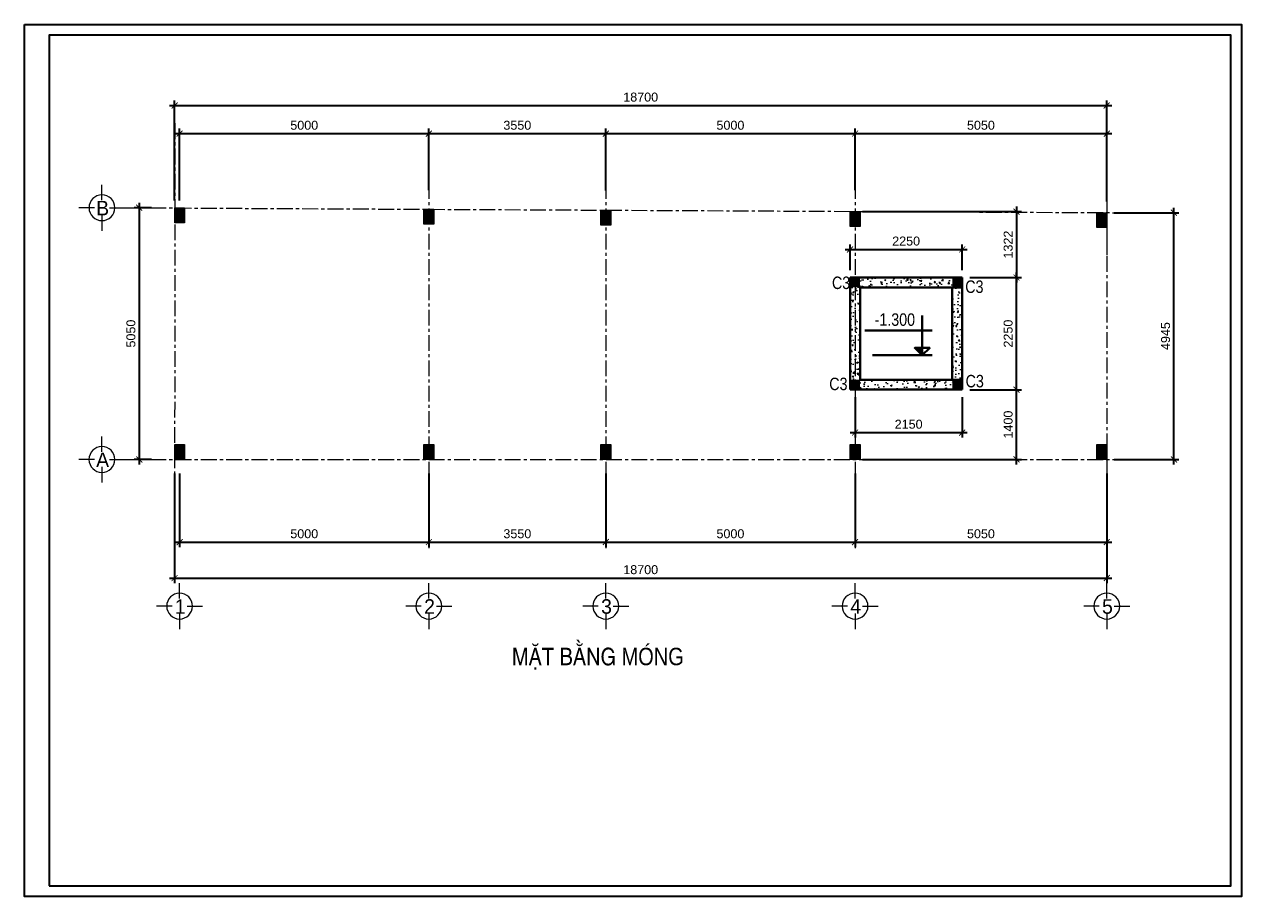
# Model space of a CAD drawing. Header units: millimetres. Extents: x -559287 to -299624, y 2351330 to 2655682.
# Drawn here: x -559287 to -534866, y 2588499 to 2605997 of the extents above; entities that cross this region are included whole.
import ezdxf
from ezdxf.enums import TextEntityAlignment as Align

# ---------------------------------------------------------------- set-up
doc = ezdxf.new("R2010")
doc.units = ezdxf.units.MM
doc.header["$LTSCALE"] = 10
doc.linetypes.add('ACAD_ISO04W100', pattern=[30, 24, -3, 0, -3])
doc.linetypes.add('CENTER', pattern=[50.8, 31.75, -6.35, 6.35, -6.35])
doc.layers.get('0').update_dxf_attribs({"lineweight": 20})
doc.layers.get('Defpoints').update_dxf_attribs({"lineweight": 20})
for name, color, linetype, lineweight in [('BTCT', 7, 'Continuous', 20), ('Dim', 251, 'Continuous', 15), ('Hatch', 137, 'Continuous', 5), ('net bao', 50, 'Continuous', 5), ('Net-thay', 252, 'Continuous', 9), ('Text', 54, 'Continuous', 25), ('Tim', 144, 'CENTER', 9), ('Tuong', 1, 'Continuous', 30)]:
    doc.layers.add(name, color=color, linetype=linetype, lineweight=lineweight)
doc.layers.add('L7-03', color=7, linetype='Continuous')
doc.layers.add('ththep', color=3, linetype='Continuous')
doc.styles.add('CVN', font='VHELVCN.TTF', dxfattribs={"height": 240})
doc.styles.add('HELVE', font='VHAVAN.TTF', dxfattribs={"height": 800})
doc.styles.add('NGHIA5', font='arial_0.ttf', dxfattribs={"height": 180})
doc.styles.add('STYLE1-S1', font='VHARIALN.TTF')
doc.styles.add('VNGL250', font='VHELVCN.TTF', dxfattribs={"height": 250})
doc.styles.add('VNI-HELVEC250', font='VHELVCN.TTF', dxfattribs={"height": 250})
doc.dimstyles.new('dim100', dxfattribs={"dimscale": 100, "dimtxt": 180, "dimasz": 1.2, "dimexe": 1, "dimexo": 1.5, "dimgap": 0.75, "dimtad": 1, "dimdec": 0, "dimzin": 0, "dimdsep": 46, "dimtxsty": 'NGHIA5', "dimblk1": 'ARCHTICK', "dimblk2": 'ARCHTICK', "dimsah": 1, "dimcen": 0.09, "dimdle": 1, "dimclrd": 256, "dimclre": 256, "dimclrt": 54, "dimadec": 0, "dimazin": 0, "dimtfac": 1, "dimtdec": 0, "dimtofl": 0, "dimtmove": 2, "dimatfit": 3, "dimfxl": 0, "dimtolj": 1, "dimtzin": 0, "dimarcsym": 0})

# ---------------------------------------------------------------- blocks, each defined once
blk = doc.blocks.new('_ARCHTICK')
at = {"color": 0, "linetype": 'ByBlock', "const_width": 0.15}
blk.add_lwpolyline([(-0.5, -0.5), (0.5, 0.5)], dxfattribs=at)
blk = doc.blocks.new('*D757')
at = {"layer": 'Defpoints', "color": 0, "transparency": 16777216}
for p in [(-556172, 2597139), (-551172, 2597139), (-551172, 2595611)]:
    blk.add_point(p, dxfattribs=at)
at = {"layer": 'Dim', "lineweight": -2, "transparency": 16777216}
for p, q in [((-556172, 2596989), (-556172, 2595511)), ((-551172, 2596989), (-551172, 2595511)), ((-556272, 2595611), (-551072, 2595611))]:
    blk.add_line(p, q, dxfattribs=at)
at = {"layer": 'Dim', "lineweight": -2, "transparency": 16777216, "xscale": 120, "yscale": 120, "zscale": 120, "rotation": 180}
blk.add_blockref('_ARCHTICK', (-556172, 2595611), dxfattribs=at)
at = {"layer": 'Dim', "lineweight": -2, "transparency": 16777216, "xscale": 120, "yscale": 120, "zscale": 120}
blk.add_blockref('_ARCHTICK', (-551172, 2595611), dxfattribs=at)
at = {"layer": 'Dim', "color": 54, "transparency": 16777216, "insert": (-553672, 2595778), "char_height": 180, "attachment_point": 5, "style": 'NGHIA5'}
blk.add_mtext('\\A1;5000', dxfattribs=at)
blk = doc.blocks.new('*D758')
at = {"layer": 'Defpoints', "color": 0, "transparency": 16777216}
for p in [(-551172, 2597139), (-547622, 2597139), (-547622, 2595611)]:
    blk.add_point(p, dxfattribs=at)
at = {"layer": 'Dim', "lineweight": -2, "transparency": 16777216}
for p, q in [((-551172, 2596989), (-551172, 2595511)), ((-547622, 2596989), (-547622, 2595511)), ((-551272, 2595611), (-547522, 2595611))]:
    blk.add_line(p, q, dxfattribs=at)
at = {"layer": 'Dim', "lineweight": -2, "transparency": 16777216, "xscale": 120, "yscale": 120, "zscale": 120, "rotation": 180}
blk.add_blockref('_ARCHTICK', (-551172, 2595611), dxfattribs=at)
at = {"layer": 'Dim', "lineweight": -2, "transparency": 16777216, "xscale": 120, "yscale": 120, "zscale": 120}
blk.add_blockref('_ARCHTICK', (-547622, 2595611), dxfattribs=at)
at = {"layer": 'Dim', "color": 54, "transparency": 16777216, "insert": (-549397, 2595778), "char_height": 180, "attachment_point": 5, "style": 'NGHIA5'}
blk.add_mtext('\\A1;3550', dxfattribs=at)
blk = doc.blocks.new('*D759')
at = {"layer": 'Defpoints', "color": 0, "transparency": 16777216}
for p in [(-547622, 2597139), (-542622, 2597139), (-542622, 2595611)]:
    blk.add_point(p, dxfattribs=at)
at = {"layer": 'Dim', "lineweight": -2, "transparency": 16777216}
for p, q in [((-547622, 2596989), (-547622, 2595511)), ((-542622, 2596989), (-542622, 2595511)), ((-547722, 2595611), (-542522, 2595611))]:
    blk.add_line(p, q, dxfattribs=at)
at = {"layer": 'Dim', "lineweight": -2, "transparency": 16777216, "xscale": 120, "yscale": 120, "zscale": 120, "rotation": 180}
blk.add_blockref('_ARCHTICK', (-547622, 2595611), dxfattribs=at)
at = {"layer": 'Dim', "lineweight": -2, "transparency": 16777216, "xscale": 120, "yscale": 120, "zscale": 120}
blk.add_blockref('_ARCHTICK', (-542622, 2595611), dxfattribs=at)
at = {"layer": 'Dim', "color": 54, "transparency": 16777216, "insert": (-545122, 2595778), "char_height": 180, "attachment_point": 5, "style": 'NGHIA5'}
blk.add_mtext('\\A1;5000', dxfattribs=at)
blk = doc.blocks.new('*D760')
at = {"layer": 'Defpoints', "color": 0, "transparency": 16777216}
for p in [(-542622, 2597139), (-537572, 2597139), (-537572, 2595611)]:
    blk.add_point(p, dxfattribs=at)
at = {"layer": 'Dim', "lineweight": -2, "transparency": 16777216}
for p, q in [((-542622, 2596989), (-542622, 2595511)), ((-537572, 2596989), (-537572, 2595511)), ((-542722, 2595611), (-537472, 2595611))]:
    blk.add_line(p, q, dxfattribs=at)
at = {"layer": 'Dim', "lineweight": -2, "transparency": 16777216, "xscale": 120, "yscale": 120, "zscale": 120, "rotation": 180}
blk.add_blockref('_ARCHTICK', (-542622, 2595611), dxfattribs=at)
at = {"layer": 'Dim', "lineweight": -2, "transparency": 16777216, "xscale": 120, "yscale": 120, "zscale": 120}
blk.add_blockref('_ARCHTICK', (-537572, 2595611), dxfattribs=at)
at = {"layer": 'Dim', "color": 54, "transparency": 16777216, "insert": (-540097, 2595778), "char_height": 180, "attachment_point": 5, "style": 'NGHIA5'}
blk.add_mtext('\\A1;5050', dxfattribs=at)
blk = doc.blocks.new('*D761')
at = {"layer": 'Defpoints', "color": 0, "transparency": 16777216}
for p in [(-556272, 2597139), (-537572, 2597139), (-537572, 2594890)]:
    blk.add_point(p, dxfattribs=at)
at = {"layer": 'Dim', "lineweight": -2, "transparency": 16777216}
for p, q in [((-556272, 2596989), (-556272, 2594790)), ((-537572, 2596989), (-537572, 2594790)), ((-556372, 2594890), (-537472, 2594890))]:
    blk.add_line(p, q, dxfattribs=at)
at = {"layer": 'Dim', "lineweight": -2, "transparency": 16777216, "xscale": 120, "yscale": 120, "zscale": 120, "rotation": 180}
blk.add_blockref('_ARCHTICK', (-556272, 2594890), dxfattribs=at)
at = {"layer": 'Dim', "lineweight": -2, "transparency": 16777216, "xscale": 120, "yscale": 120, "zscale": 120}
blk.add_blockref('_ARCHTICK', (-537572, 2594890), dxfattribs=at)
at = {"layer": 'Dim', "color": 54, "transparency": 16777216, "insert": (-546922, 2595057), "char_height": 180, "attachment_point": 5, "style": 'NGHIA5'}
blk.add_mtext('\\A1;18700', dxfattribs=at)
blk = doc.blocks.new('truc ngang-helve')
for points in [[(0, -4.8), (0, 0)], [(-2.33, -7.13), (-7.13, -7.13)], [(2.33, -7.13), (7.13, -7.13)], [(0, -9.45), (0, -14.26)]]:
    blk.add_lwpolyline(points)
blk.add_circle((0, -7.13), 4)
at = {"style": 'HELVE'}
blk.add_attdef('A', text='', height=4.5, dxfattribs=at).set_placement((0.03, -7.01), align=Align.MIDDLE_CENTER)
blk = doc.blocks.new('*D762')
at = {"layer": 'Defpoints', "color": 0, "transparency": 16777216}
for p in [(-556584, 2602319), (-556982, 2597269), (-556584, 2597269)]:
    blk.add_point(p, dxfattribs=at)
at = {"layer": 'Dim', "lineweight": -2, "transparency": 16777216}
for p, q in [((-556734, 2602319), (-557082, 2602319)), ((-556982, 2602419), (-556982, 2597169)), ((-556734, 2597269), (-557082, 2597269))]:
    blk.add_line(p, q, dxfattribs=at)
at = {"layer": 'Dim', "lineweight": -2, "transparency": 16777216, "xscale": 120, "yscale": 120, "zscale": 120}
for p, rotation in [((-556982, 2602319), 90), ((-556982, 2597269), 270)]:
    blk.add_blockref('_ARCHTICK', p, dxfattribs=dict(at, rotation=rotation))
at = {"layer": 'Dim', "color": 54, "transparency": 16777216, "insert": (-557149, 2599794), "char_height": 180, "attachment_point": 5, "rotation": 90, "style": 'NGHIA5'}
blk.add_mtext('\\A1;5050', dxfattribs=at)
blk = doc.blocks.new('*D763')
at = {"layer": 'Defpoints', "color": 0, "transparency": 16777216}
for p in [(-551172, 2603805), (-556172, 2602314), (-551172, 2602519)]:
    blk.add_point(p, dxfattribs=at)
at = {"layer": 'Dim', "lineweight": -2, "transparency": 16777216}
for p, q in [((-556272, 2603805), (-551072, 2603805)), ((-556172, 2602464), (-556172, 2603905)), ((-551172, 2602669), (-551172, 2603905))]:
    blk.add_line(p, q, dxfattribs=at)
at = {"layer": 'Dim', "lineweight": -2, "transparency": 16777216, "xscale": 120, "yscale": 120, "zscale": 120, "rotation": 180}
blk.add_blockref('_ARCHTICK', (-556172, 2603805), dxfattribs=at)
at = {"layer": 'Dim', "lineweight": -2, "transparency": 16777216, "xscale": 120, "yscale": 120, "zscale": 120}
blk.add_blockref('_ARCHTICK', (-551172, 2603805), dxfattribs=at)
at = {"layer": 'Dim', "color": 54, "transparency": 16777216, "insert": (-553672, 2603972), "char_height": 180, "attachment_point": 5, "style": 'NGHIA5'}
blk.add_mtext('\\A1;5000', dxfattribs=at)
blk = doc.blocks.new('*D764')
at = {"layer": 'Defpoints', "color": 0, "transparency": 16777216}
for p in [(-547622, 2603805), (-551172, 2602519), (-547622, 2602512)]:
    blk.add_point(p, dxfattribs=at)
at = {"layer": 'Dim', "lineweight": -2, "transparency": 16777216}
for p, q in [((-551272, 2603805), (-547522, 2603805)), ((-551172, 2602669), (-551172, 2603905)), ((-547622, 2602662), (-547622, 2603905))]:
    blk.add_line(p, q, dxfattribs=at)
at = {"layer": 'Dim', "lineweight": -2, "transparency": 16777216, "xscale": 120, "yscale": 120, "zscale": 120, "rotation": 180}
blk.add_blockref('_ARCHTICK', (-551172, 2603805), dxfattribs=at)
at = {"layer": 'Dim', "lineweight": -2, "transparency": 16777216, "xscale": 120, "yscale": 120, "zscale": 120}
blk.add_blockref('_ARCHTICK', (-547622, 2603805), dxfattribs=at)
at = {"layer": 'Dim', "color": 54, "transparency": 16777216, "insert": (-549397, 2603972), "char_height": 180, "attachment_point": 5, "style": 'NGHIA5'}
blk.add_mtext('\\A1;3550', dxfattribs=at)
blk = doc.blocks.new('*D765')
at = {"layer": 'Defpoints', "color": 0, "transparency": 16777216}
for p in [(-542622, 2603805), (-547622, 2602512), (-542622, 2602519)]:
    blk.add_point(p, dxfattribs=at)
at = {"layer": 'Dim', "lineweight": -2, "transparency": 16777216}
for p, q in [((-547722, 2603805), (-542522, 2603805)), ((-547622, 2602662), (-547622, 2603905)), ((-542622, 2602669), (-542622, 2603905))]:
    blk.add_line(p, q, dxfattribs=at)
at = {"layer": 'Dim', "lineweight": -2, "transparency": 16777216, "xscale": 120, "yscale": 120, "zscale": 120, "rotation": 180}
blk.add_blockref('_ARCHTICK', (-547622, 2603805), dxfattribs=at)
at = {"layer": 'Dim', "lineweight": -2, "transparency": 16777216, "xscale": 120, "yscale": 120, "zscale": 120}
blk.add_blockref('_ARCHTICK', (-542622, 2603805), dxfattribs=at)
at = {"layer": 'Dim', "color": 54, "transparency": 16777216, "insert": (-545122, 2603972), "char_height": 180, "attachment_point": 5, "style": 'NGHIA5'}
blk.add_mtext('\\A1;5000', dxfattribs=at)
blk = doc.blocks.new('*D766')
at = {"layer": 'Defpoints', "color": 0, "transparency": 16777216}
for p in [(-537572, 2603805), (-542622, 2602519), (-537572, 2602291)]:
    blk.add_point(p, dxfattribs=at)
at = {"layer": 'Dim', "lineweight": -2, "transparency": 16777216}
for p, q in [((-542722, 2603805), (-537472, 2603805)), ((-542622, 2602669), (-542622, 2603905)), ((-537572, 2602441), (-537572, 2603905))]:
    blk.add_line(p, q, dxfattribs=at)
at = {"layer": 'Dim', "lineweight": -2, "transparency": 16777216, "xscale": 120, "yscale": 120, "zscale": 120, "rotation": 180}
blk.add_blockref('_ARCHTICK', (-542622, 2603805), dxfattribs=at)
at = {"layer": 'Dim', "lineweight": -2, "transparency": 16777216, "xscale": 120, "yscale": 120, "zscale": 120}
blk.add_blockref('_ARCHTICK', (-537572, 2603805), dxfattribs=at)
at = {"layer": 'Dim', "color": 54, "transparency": 16777216, "insert": (-540097, 2603972), "char_height": 180, "attachment_point": 5, "style": 'NGHIA5'}
blk.add_mtext('\\A1;5050', dxfattribs=at)
blk = doc.blocks.new('*D767')
at = {"layer": 'Defpoints', "color": 0, "transparency": 16777216}
for p in [(-537572, 2604370), (-556272, 2602314), (-537572, 2602354)]:
    blk.add_point(p, dxfattribs=at)
at = {"layer": 'Dim', "lineweight": -2, "transparency": 16777216}
for p, q in [((-556372, 2604370), (-537472, 2604370)), ((-556272, 2602464), (-556272, 2604470)), ((-537572, 2602504), (-537572, 2604470))]:
    blk.add_line(p, q, dxfattribs=at)
at = {"layer": 'Dim', "lineweight": -2, "transparency": 16777216, "xscale": 120, "yscale": 120, "zscale": 120, "rotation": 180}
blk.add_blockref('_ARCHTICK', (-556272, 2604370), dxfattribs=at)
at = {"layer": 'Dim', "lineweight": -2, "transparency": 16777216, "xscale": 120, "yscale": 120, "zscale": 120}
blk.add_blockref('_ARCHTICK', (-537572, 2604370), dxfattribs=at)
at = {"layer": 'Dim', "color": 54, "transparency": 16777216, "insert": (-546922, 2604537), "char_height": 180, "attachment_point": 5, "style": 'NGHIA5'}
blk.add_mtext('\\A1;18700', dxfattribs=at)
blk = doc.blocks.new('*D768')
at = {"layer": 'Defpoints', "color": 0, "transparency": 16777216}
for p in [(-537572, 2602219), (-536225, 2602219), (-537572, 2597269)]:
    blk.add_point(p, dxfattribs=at)
at = {"layer": 'Dim', "lineweight": -2, "transparency": 16777216}
for p, q in [((-536225, 2597169), (-536225, 2602319)), ((-537422, 2602219), (-536125, 2602219)), ((-537422, 2597269), (-536125, 2597269))]:
    blk.add_line(p, q, dxfattribs=at)
at = {"layer": 'Dim', "lineweight": -2, "transparency": 16777216, "xscale": 120, "yscale": 120, "zscale": 120}
for p, rotation in [((-536225, 2602219), 90), ((-536225, 2597269), 270)]:
    blk.add_blockref('_ARCHTICK', p, dxfattribs=dict(at, rotation=rotation))
at = {"layer": 'Dim', "color": 54, "transparency": 16777216, "insert": (-536392, 2599744), "char_height": 180, "attachment_point": 5, "rotation": 90, "style": 'NGHIA5'}
blk.add_mtext('\\A1;4945', dxfattribs=at)
blk = doc.blocks.new('COTE')
blk.add_hatch(color=256).paths.add_polyline_path([(150, 150), (0, 150), (0, 0)])
for points in [[(0, 0), (150, 150), (-150, 150), (0, 0), (0, 800)], [(-200, 500), (1150, 500)], [(-200, 0), (1000, 0)]]:
    blk.add_lwpolyline(points)
at = {"layer": 'Text', "style": 'VNGL250'}
blk.add_attdef('COT', (114, 592), '', height=250, dxfattribs=at)
blk = doc.blocks.new('*D769')
at = {"layer": 'Defpoints', "color": 0, "transparency": 16777216}
for p in [(-540472, 2601482), (-542722, 2600919), (-540472, 2600919)]:
    blk.add_point(p, dxfattribs=at)
at = {"layer": 'Dim', "lineweight": -2, "transparency": 16777216}
for p, q in [((-542722, 2601069), (-542722, 2601582)), ((-540472, 2601069), (-540472, 2601582)), ((-542822, 2601482), (-540372, 2601482))]:
    blk.add_line(p, q, dxfattribs=at)
at = {"layer": 'Dim', "lineweight": -2, "transparency": 16777216, "xscale": 120, "yscale": 120, "zscale": 120, "rotation": 180}
blk.add_blockref('_ARCHTICK', (-542722, 2601482), dxfattribs=at)
at = {"layer": 'Dim', "lineweight": -2, "transparency": 16777216, "xscale": 120, "yscale": 120, "zscale": 120}
blk.add_blockref('_ARCHTICK', (-540472, 2601482), dxfattribs=at)
at = {"layer": 'Dim', "color": 54, "transparency": 16777216, "insert": (-541597, 2601649), "char_height": 180, "attachment_point": 5, "style": 'NGHIA5'}
blk.add_mtext('\\A1;2250', dxfattribs=at)
blk = doc.blocks.new('*D770')
at = {"layer": 'Defpoints', "color": 0, "transparency": 16777216}
for p in [(-540472, 2600919), (-539383, 2600919), (-540472, 2598669)]:
    blk.add_point(p, dxfattribs=at)
at = {"layer": 'Dim', "lineweight": -2, "transparency": 16777216}
for p, q in [((-540322, 2600919), (-539283, 2600919)), ((-539383, 2598569), (-539383, 2601019)), ((-540322, 2598669), (-539283, 2598669))]:
    blk.add_line(p, q, dxfattribs=at)
at = {"layer": 'Dim', "lineweight": -2, "transparency": 16777216, "xscale": 120, "yscale": 120, "zscale": 120}
for p, rotation in [((-539383, 2600919), 90), ((-539383, 2598669), 270)]:
    blk.add_blockref('_ARCHTICK', p, dxfattribs=dict(at, rotation=rotation))
at = {"layer": 'Dim', "color": 54, "transparency": 16777216, "insert": (-539550, 2599794), "char_height": 180, "attachment_point": 5, "rotation": 90, "style": 'NGHIA5'}
blk.add_mtext('\\A1;2250', dxfattribs=at)
blk = doc.blocks.new('*D771')
at = {"layer": 'Defpoints', "color": 0, "transparency": 16777216}
for p in [(-540472, 2598669), (-539383, 2598669), (-542622, 2597269)]:
    blk.add_point(p, dxfattribs=at)
at = {"layer": 'Dim', "lineweight": -2, "transparency": 16777216}
for p, q in [((-540322, 2598669), (-539283, 2598669)), ((-539383, 2597169), (-539383, 2598769)), ((-542472, 2597269), (-539283, 2597269))]:
    blk.add_line(p, q, dxfattribs=at)
at = {"layer": 'Dim', "lineweight": -2, "transparency": 16777216, "xscale": 120, "yscale": 120, "zscale": 120}
for p, rotation in [((-539383, 2598669), 90), ((-539383, 2597269), 270)]:
    blk.add_blockref('_ARCHTICK', p, dxfattribs=dict(at, rotation=rotation))
at = {"layer": 'Dim', "color": 54, "transparency": 16777216, "insert": (-539550, 2597969), "char_height": 180, "attachment_point": 5, "rotation": 90, "style": 'NGHIA5'}
blk.add_mtext('\\A1;1400', dxfattribs=at)
blk = doc.blocks.new('*D772')
at = {"layer": 'Defpoints', "color": 0, "transparency": 16777216}
for p in [(-542622, 2602241), (-540472, 2600919), (-539383, 2600919)]:
    blk.add_point(p, dxfattribs=at)
at = {"layer": 'Dim', "lineweight": -2, "transparency": 16777216}
for p, q in [((-539383, 2602341), (-539383, 2600819)), ((-542472, 2602241), (-539283, 2602241)), ((-540322, 2600919), (-539283, 2600919))]:
    blk.add_line(p, q, dxfattribs=at)
at = {"layer": 'Dim', "lineweight": -2, "transparency": 16777216, "xscale": 120, "yscale": 120, "zscale": 120}
for p, rotation in [((-539383, 2602241), 90), ((-539383, 2600919), 270)]:
    blk.add_blockref('_ARCHTICK', p, dxfattribs=dict(at, rotation=rotation))
at = {"layer": 'Dim', "color": 54, "transparency": 16777216, "insert": (-539550, 2601580), "char_height": 180, "attachment_point": 5, "rotation": 90, "style": 'NGHIA5'}
blk.add_mtext('\\A1;1322', dxfattribs=at)
blk = doc.blocks.new('*D812')
at = {"layer": 'Defpoints', "color": 0, "transparency": 16777216}
for p in [(-542622, 2598669), (-540472, 2598669), (-540472, 2597808)]:
    blk.add_point(p, dxfattribs=at)
at = {"layer": 'Dim', "lineweight": -2, "transparency": 16777216}
for p, q in [((-542622, 2598519), (-542622, 2597708)), ((-540472, 2598519), (-540472, 2597708)), ((-542722, 2597808), (-540372, 2597808))]:
    blk.add_line(p, q, dxfattribs=at)
at = {"layer": 'Dim', "lineweight": -2, "transparency": 16777216, "xscale": 120, "yscale": 120, "zscale": 120, "rotation": 180}
blk.add_blockref('_ARCHTICK', (-542622, 2597808), dxfattribs=at)
at = {"layer": 'Dim', "lineweight": -2, "transparency": 16777216, "xscale": 120, "yscale": 120, "zscale": 120}
blk.add_blockref('_ARCHTICK', (-540472, 2597808), dxfattribs=at)
at = {"layer": 'Dim', "color": 54, "transparency": 16777216, "insert": (-541547, 2597975), "char_height": 180, "attachment_point": 5, "style": 'NGHIA5'}
blk.add_mtext('\\A1;2150', dxfattribs=at)

msp = doc.modelspace()

# ---------------------------------------------------------------- hatches: boundary and pattern name
at = {"layer": 'Hatch'}
h = msp.add_hatch(dxfattribs=at)
h.set_pattern_fill('AR-CONC', color=256, scale=1.5, style=0)
h.set_pattern_definition([(50, (-481897.5, 2354571.15), (273.277, -23.90863), [28.575, -314.325]), (355, (-481897.5, 2354571.15), (-52.86424, 286.58496), [22.86, -251.46]), (100.451, (-481874.74, 2354569.16), (220.41375, 262.67503), [24.285, -267.135]), (46.1842, (-481897.5, 2354647.35), (406.61856, -63.0635), [42.8625, -471.4875]), (96.6356, (-481863.63, 2354642.1), (356.10635, 371.13833), [36.4275, -400.7025]), (351.184, (-481897.5, 2354647.35), (356.1069, 371.1377), [34.29, -377.19]), (21, (-481859.4, 2354628.3), (227.42232, -153.39828), [28.575, -314.325]), (326, (-481859.4, 2354628.3), (92.70304, 276.28195), [22.86, -251.46]), (71.4514, (-481840.46, 2354615.52), (320.12474, 122.8843), [24.285, -267.135]), (37.5, (-481897.51, 2354571.15), (4.632905, 126.83256), [0, -248.412, 0, -255.27, 0, -252.4125]), (7.5, (-481897.51, 2354571.15), (100.229494, 150.27086), [0, -145.542, 0, -242.697, 0, -96.2025]), (327.5, (-481982.47, 2354571.15), (203.385893, -8.593116), [0, -95.25, 0, -297.18, 0, -394.335]), (317.5, (-482020.57, 2354571.15), (222.19377, 38.13974), [0, -123.825, 0, -197.358, 0, -280.035])])
h.paths.add_polyline_path([(-542622.2, 2600919.3), (-542622.2, 2598669.3), (-540472.2, 2598669.3), (-540472.2, 2598869.3), (-542522.2, 2598869.3), (-542522.2, 2600719.3), (-540472.2, 2600719.3), (-540472.2, 2600919.2)])
h.paths.add_polyline_path([(-540472.2, 2598869.3), (-540472.2, 2600719.3), (-540672.2, 2600719.3), (-540672.2, 2598869.3)], flags=17)
h.paths.add_polyline_path([(-542622.2, 2600919.3), (-542722.2, 2600919.3), (-542722.2, 2598669.3), (-542622.2, 2598669.3)])

# ---------------------------------------------------------------- linework, layer by layer
at = {"color": 251, "linetype": 'ACAD_ISO04W100', "ltscale": 20}
msp.add_line((-537571.9, 2603927.4), (-537571.9, 2601369), dxfattribs=at)
at = {"layer": 'BTCT'}
for points in [[(-551071.6, 2602287.8), (-551071.6, 2601987.8), (-551271.6, 2601987.8), (-551271.6, 2602287.8)], [(-547521.2, 2602268.4), (-547521.2, 2601968.4), (-547721.2, 2601968.4), (-547721.2, 2602268.4)], [(-542521.6, 2602241.1), (-542521.6, 2601941.1), (-542721.6, 2601941.1), (-542721.6, 2602241.1)], [(-537771.9, 2601919.3), (-537771.9, 2602219.3), (-537571.9, 2602219.3), (-537571.9, 2601919.3)], [(-551272.2, 2597269.1), (-551272.2, 2597569.1), (-551072.2, 2597569.1), (-551072.2, 2597269.1)], [(-547722.2, 2597269.1), (-547722.2, 2597569.1), (-547522.2, 2597569.1), (-547522.2, 2597269.1)], [(-542722.2, 2597269.1), (-542722.2, 2597569.1), (-542522.2, 2597569.1), (-542522.2, 2597269.1)], [(-537572.2, 2597569.1), (-537572.2, 2597269.1), (-537772.2, 2597269.1), (-537772.2, 2597569.1)]]:
    msp.add_lwpolyline(points, close=True, dxfattribs=at)
for points in [[(-556271.1, 2602313.9), (-556071.1, 2602313.9), (-556271.1, 2602013.9), (-556071.1, 2602013.9)], [(-551271.6, 2602287.8), (-551071.6, 2602287.8), (-551271.6, 2601987.8), (-551071.6, 2601987.8)], [(-547721.2, 2602268.4), (-547521.2, 2602268.4), (-547721.2, 2601968.4), (-547521.2, 2601968.4)], [(-542721.6, 2602241.1), (-542521.6, 2602241.1), (-542721.6, 2601941.1), (-542521.6, 2601941.1)], [(-537571.9, 2601919.3), (-537771.9, 2601919.3), (-537571.9, 2602219.3), (-537771.9, 2602219.3)], [(-556071.1, 2597268.7), (-556271.1, 2597268.7), (-556071.1, 2597568.7), (-556271.1, 2597568.7)], [(-551072.2, 2597269.1), (-551272.2, 2597269.1), (-551072.2, 2597569.1), (-551272.2, 2597569.1)], [(-547522.2, 2597269.1), (-547722.2, 2597269.1), (-547522.2, 2597569.1), (-547722.2, 2597569.1)], [(-542522.2, 2597269.1), (-542722.2, 2597269.1), (-542522.2, 2597569.1), (-542722.2, 2597569.1)], [(-537772.2, 2597569.1), (-537572.2, 2597569.1), (-537772.2, 2597269.1), (-537572.2, 2597269.1)]]:
    msp.add_solid(points, dxfattribs=at)
at = {"layer": 'L7-03'}
for points in [[(-542722.2, 2600919.3), (-542722.2, 2600719.3), (-542522.2, 2600919.3), (-542522.2, 2600719.3)], [(-540672.2, 2600919.3), (-540672.2, 2600719.3), (-540472.2, 2600919.3), (-540472.2, 2600719.3)], [(-542722.2, 2598869.3), (-542722.2, 2598669.3), (-542522.2, 2598869.3), (-542522.2, 2598669.3)], [(-540672.2, 2598869.3), (-540672.2, 2598669.3), (-540472.2, 2598869.3), (-540472.2, 2598669.3)]]:
    msp.add_solid(points, dxfattribs=at)
at = {"layer": 'net bao'}
for points in [[(-556071.1, 2602313.9), (-556071.1, 2602013.9), (-556271.1, 2602013.9), (-556271.1, 2602313.9)], [(-556271.1, 2597268.7), (-556271.1, 2597568.7), (-556071.1, 2597568.7), (-556071.1, 2597268.7)]]:
    msp.add_lwpolyline(points, close=True, dxfattribs=at)
at = {"layer": 'ththep'}
for points in [[(-559286.9, 2605997.1), (-534866.1, 2605997.1), (-534866.1, 2588499.3), (-559286.9, 2588499.3)], [(-558789.6, 2588714.9), (-535081.8, 2588714.9), (-535081.8, 2605781.5), (-558789.6, 2605781.5)]]:
    msp.add_lwpolyline(points, close=True, dxfattribs=at)
at = {"layer": 'Tim'}
for p, q in [((-556270.6, 2604014.5), (-556271.6, 2595486.2)), ((-551172.2, 2603827.4), (-551172.2, 2595486.6)), ((-547622.2, 2603827.4), (-547622.2, 2595486.6)), ((-542622.2, 2603827.4), (-542622.2, 2595486.6)), ((-537572.2, 2602872.1), (-537572.2, 2595486.6)), ((-557267.9, 2602318.5), (-537422.4, 2602219.3)), ((-557268.3, 2597269.1), (-537422.4, 2597269.1))]:
    msp.add_line(p, q, dxfattribs=at)
at = {"layer": 'Tuong'}
for p, q in [((-542722.2, 2600919.3), (-540472.2, 2600919.2)), ((-542722.2, 2600919.3), (-542722.2, 2598669.3)), ((-540472.2, 2600919.3), (-540472.2, 2598669.3)), ((-542522.2, 2600719.3), (-542522.2, 2598869.3)), ((-542522.2, 2600719.3), (-540472.2, 2600719.3)), ((-540672.2, 2600719.3), (-540672.2, 2598869.3)), ((-542522.2, 2598869.3), (-540472.2, 2598869.3)), ((-542722.2, 2598669.3), (-540472.2, 2598669.3))]:
    msp.add_line(p, q, dxfattribs=at)

# ---------------------------------------------------------------- block references
at = {"layer": 'Net-thay'}
ref = msp.add_blockref('truc ngang-helve', (-557730.2, 2601856.1), dxfattribs=dict(at, xscale=-64.86479999998119, yscale=64.8648000000976, zscale=64.8648, rotation=180))
ref.add_attrib('A', 'b', dxfattribs={"layer": '0', "height": 291.9, "style": 'HELVE'}).set_placement((-557716.5, 2602310.6), align=Align.MIDDLE_CENTER)
ref = msp.add_blockref('truc ngang-helve', (-557730.7, 2596806.8), dxfattribs=dict(at, xscale=-64.86479999998119, yscale=64.8648000000976, zscale=64.8648, rotation=180))
ref.add_attrib('A', 'a', dxfattribs={"layer": '0', "height": 291.9, "style": 'HELVE'}).set_placement((-557716.9, 2597261.3), align=Align.MIDDLE_CENTER)
ref = msp.add_blockref('truc ngang-helve', (-556172.2, 2593865.5), dxfattribs=dict(at, xscale=-64.86479999998119, yscale=64.8648000000976, zscale=64.8648, rotation=180))
ref.add_attrib('A', '1', dxfattribs={"layer": '0', "height": 291.9, "style": 'HELVE'}).set_placement((-556158.5, 2594320), align=Align.MIDDLE_CENTER)
ref = msp.add_blockref('truc ngang-helve', (-551172.2, 2593865.5), dxfattribs=dict(at, xscale=-64.86479999998119, yscale=64.8648000000976, zscale=64.8648, rotation=180))
ref.add_attrib('A', '2', dxfattribs={"layer": '0', "height": 291.9, "style": 'HELVE'}).set_placement((-551158.5, 2594320), align=Align.MIDDLE_CENTER)
ref = msp.add_blockref('truc ngang-helve', (-547622.2, 2593865.5), dxfattribs=dict(at, xscale=-64.86479999998119, yscale=64.8648000000976, zscale=64.8648, rotation=180))
ref.add_attrib('A', '3', dxfattribs={"layer": '0', "height": 291.9, "style": 'HELVE'}).set_placement((-547608.5, 2594320), align=Align.MIDDLE_CENTER)
ref = msp.add_blockref('truc ngang-helve', (-542622.2, 2593865.5), dxfattribs=dict(at, xscale=-64.86479999998119, yscale=64.8648000000976, zscale=64.8648, rotation=180))
ref.add_attrib('A', '4', dxfattribs={"layer": '0', "height": 291.9, "style": 'HELVE'}).set_placement((-542608.5, 2594320), align=Align.MIDDLE_CENTER)
ref = msp.add_blockref('truc ngang-helve', (-537572.2, 2593865.5), dxfattribs=dict(at, xscale=-64.86479999998119, yscale=64.8648000000976, zscale=64.8648, rotation=180))
ref.add_attrib('A', '5', dxfattribs={"layer": '0', "height": 291.9, "style": 'HELVE'}).set_placement((-537558.5, 2594320), align=Align.MIDDLE_CENTER)
at = {"layer": 'Tuong'}
ref = msp.add_blockref('COTE', (-541272.7, 2599358.1), dxfattribs=dict(at, xscale=-1))
ref.add_attrib('COT', '-1.300', (-542230.1, 2599949.6), dxfattribs={"layer": 'Text', "height": 250, "style": 'VNI-HELVEC250'})

# ---------------------------------------------------------------- texts
at = {"layer": 'Text'}
for s, height, style, p in [('C3', 250, 'CVN', (-543084.9, 2600687.7)), ('C3', 250, 'CVN', (-540411.3, 2600610.3)), ('C3', 250, 'CVN', (-543139.5, 2598659.6)), ('C3', 250, 'CVN', (-540404, 2598715.3)), ('mÆt b»ng mãng', 350, 'STYLE1-S1', (-549504.4, 2593141.6))]:
    msp.add_text(s, height=height, dxfattribs=dict(at, style=style)).set_placement(p)

# ---------------------------------------------------------------- dimensions: what is measured, and where the dimension line sits
at = {"layer": 'Dim'}
for base, p1, p2, picture, middle in [((-537571.9, 2604369.7), (-556272.1, 2602313.9), (-537571.9, 2602353.8), '*D767', (-546922, 2604536.6)), ((-551172.2, 2603805.3), (-556172.1, 2602313.9), (-551172.2, 2602518.6), '*D763', (-553672.1, 2603972.2)), ((-547622.2, 2603805.3), (-551172.2, 2602518.6), (-547622.2, 2602512.4), '*D764', (-549397.2, 2603972.2)), ((-542622.2, 2603805.3), (-547622.2, 2602512.4), (-542622.2, 2602518.6), '*D765', (-545122.2, 2603972.2)), ((-537571.9, 2603805.3), (-542622.2, 2602518.6), (-537571.9, 2602290.6), '*D766', (-540097.1, 2603972.2)), ((-540472.2, 2601481.9), (-542722.2, 2600919.3), (-540472.2, 2600919.2), '*D769', (-541597.2, 2601648.8)), ((-540472.2, 2597807.7), (-542622.2, 2598669.3), (-540472.2, 2598669.3), '*D812', (-541547.2, 2597974.6)), ((-537572.2, 2594890.2), (-556271.9, 2597138.8), (-537572.2, 2597138.9), '*D761', (-546922.1, 2595057.1)), ((-551172.2, 2595610.7), (-556171.9, 2597138.8), (-551172.2, 2597138.9), '*D757', (-553672.1, 2595777.6)), ((-547622.2, 2595610.7), (-551172.2, 2597138.9), (-547622.2, 2597138.9), '*D758', (-549397.2, 2595777.7)), ((-542622.2, 2595610.7), (-547622.2, 2597138.9), (-542622.2, 2597138.9), '*D759', (-545122.2, 2595777.6)), ((-537572.2, 2595610.7), (-542622.2, 2597138.9), (-537572.2, 2597138.9), '*D760', (-540097.2, 2595777.6))]:
    dim = msp.add_linear_dim(base=base, p1=p1, p2=p2, dimstyle='dim100', dxfattribs=at)
    dim.commit()
    dim.dimension.update_dxf_attribs({"geometry": picture, "text_midpoint": middle})
for base, p1, p2, picture, middle in [((-556982.5, 2597269.1), (-556584, 2602319.5), (-556584, 2597269.1), '*D762', (-557149.4, 2599794.3)), ((-539383.1, 2600919.3), (-542622.2, 2602241.1), (-540472.2, 2600919.3), '*D772', (-539550.1, 2601580.2)), ((-539383.1, 2600919.3), (-540472.2, 2598669.3), (-540472.2, 2600919.3), '*D770', (-539550, 2599794.3)), ((-539383.1, 2598669.3), (-542622.2, 2597269.1), (-540472.2, 2598669.3), '*D771', (-539550, 2597969.2))]:
    dim = msp.add_linear_dim(base=base, p1=p1, p2=p2, angle=90, dimstyle='dim100', dxfattribs=at)
    dim.commit()
    dim.dimension.update_dxf_attribs({"geometry": picture, "text_midpoint": middle})
dim = msp.add_linear_dim(base=(-536225.5, 2602219.3), p1=(-537572.4, 2597269.1), p2=(-537572.4, 2602219.3), angle=90, text='4945', dimstyle='dim100', dxfattribs=at)
dim.commit()
dim.dimension.update_dxf_attribs({"geometry": '*D768', "text_midpoint": (-536392.4, 2599744.2)})

doc.saveas('drawing.dxf')
